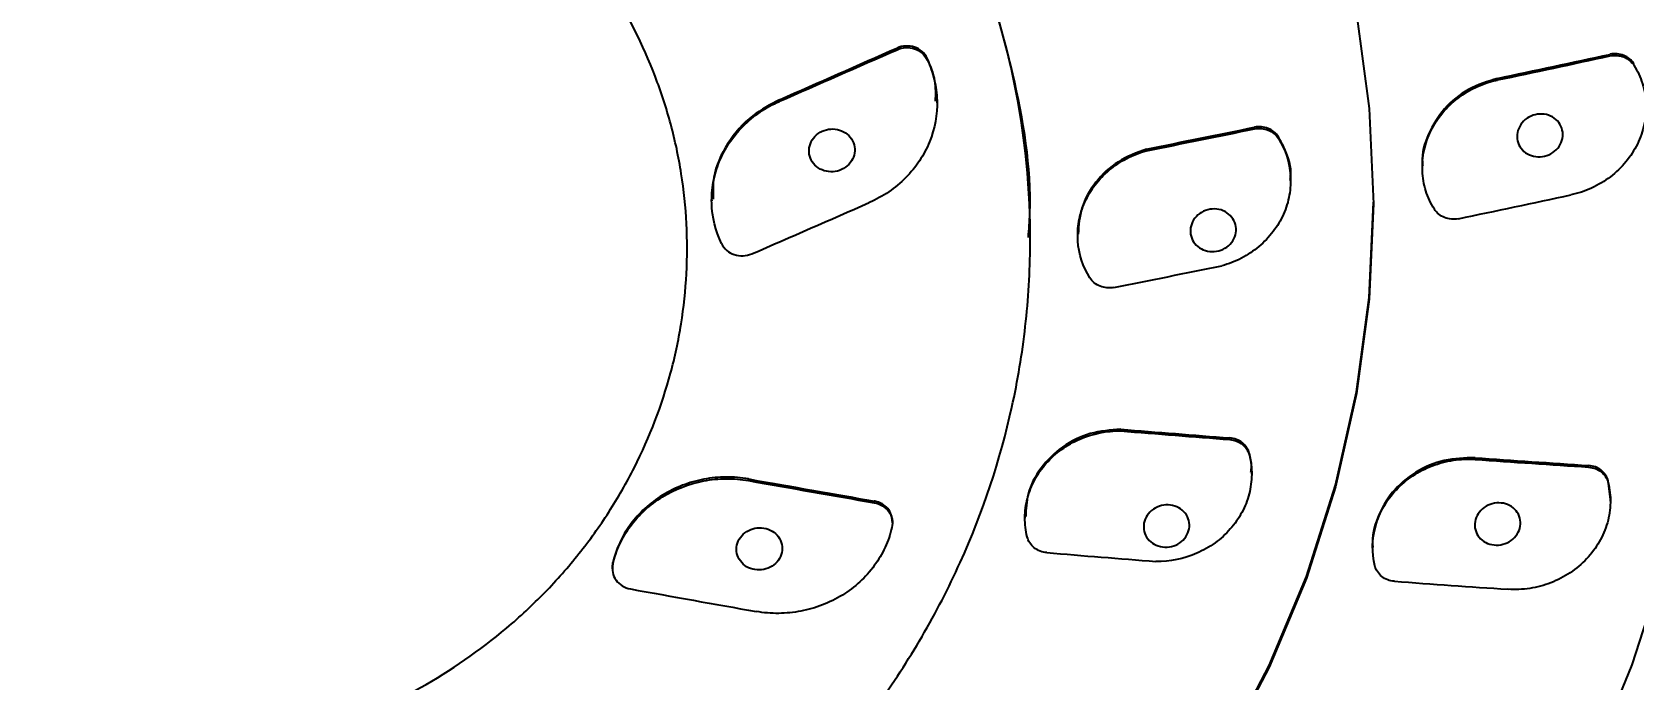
# Model space of a CAD drawing. Header units: millimetres. Extents: x 789 to 1209, y -1956 to -1362.
# Drawn here: x 944.52 to 970.44, y -1479.73 to -1469.25 of the extents above; entities that cross this region are included whole.
import ezdxf

# ---------------------------------------------------------------- set-up
doc = ezdxf.new("R2010")
doc.units = ezdxf.units.MM
doc.header["$LTSCALE"] = 0.1
doc.layers.get('0').update_dxf_attribs({"lineweight": 13})
doc.layers.add('DIM', color=3, linetype='Continuous', lineweight=9)
doc.styles.get("Standard").update_dxf_attribs({"font": 'arial.ttf'})
doc.dimstyles.new('ISO-25', dxfattribs={"dimtxt": 2.5, "dimasz": 2.5, "dimexe": 1.25, "dimexo": 0.625, "dimtad": 1, "dimlfac": 1.333333, "dimtxsty": 'Standard', "dimcen": 2.5, "dimadec": 0, "dimazin": 0, "dimtfac": 1, "dimtmove": 0, "dimatfit": 3, "dimfxl": 0, "dimarcsym": 0})

# ---------------------------------------------------------------- blocks, each defined once
blk = doc.blocks.new('*D54')
at = {"layer": 'Defpoints', "color": 0}
for p in [(909.751, -1423.334), (982.725, -1470.522), (909.751, -1471.879)]:
    blk.add_point(p, dxfattribs=at)
at = {"layer": 'DIM', "color": 0, "linetype": 'ByBlock', "lineweight": -2}
for p, q in [((909.751, -1471.254), (909.751, -1422.084)), ((982.725, -1469.897), (982.725, -1422.084)), ((978.725, -1423.334), (913.751, -1423.334))]:
    blk.add_line(p, q, dxfattribs=at)
at = {"layer": 'DIM', "color": 0}
for points in [[(913.751, -1422.667), (913.751, -1424), (909.751, -1423.334)], [(978.725, -1422.667), (978.725, -1424), (982.725, -1423.334)]]:
    blk.add_solid(points, dxfattribs=at)
at = {"layer": 'DIM', "color": 0, "insert": (946.238, -1420.666), "char_height": 4, "attachment_point": 5}
blk.add_mtext('97', dxfattribs=at)
blk = doc.blocks.new('*D57')
at = {"layer": 'Defpoints', "color": 0}
for p in [(946.302, -1433.594), (988.234, -1433.594), (956.415, -1608.473)]:
    blk.add_point(p, dxfattribs=at)
at = {"layer": 'DIM', "color": 0, "linetype": 'ByBlock', "lineweight": -2}
for p, q in [((946.927, -1433.594), (989.484, -1433.594)), ((988.234, -1604.473), (988.234, -1437.594)), ((957.04, -1608.473), (989.484, -1608.473))]:
    blk.add_line(p, q, dxfattribs=at)
at = {"layer": 'DIM', "color": 0}
for points in [[(987.567, -1437.594), (988.9, -1437.594), (988.234, -1433.594)], [(987.567, -1604.473), (988.9, -1604.473), (988.234, -1608.473)]]:
    blk.add_solid(points, dxfattribs=at)
at = {"layer": 'DIM', "color": 0, "insert": (985.566, -1521.033), "char_height": 4, "attachment_point": 5, "rotation": 90}
blk.add_mtext('228', dxfattribs=at)

msp = doc.modelspace()

# ---------------------------------------------------------------- linework, layer by layer
at = {"color": 7, "linetype": 'Continuous', "lineweight": 25}
for p, q in [((958.515, -1469.533), (958.515, -1469.506)), ((959.004, -1469.697), (959.003, -1469.67)), ((970.048, -1469.634), (970.048, -1469.607)), ((968.228, -1470.023), (968.228, -1469.996)), ((956.614, -1470.368), (956.614, -1470.341)), ((959.163, -1470.39), (959.163, -1470.363)), ((964.297, -1470.814), (964.297, -1470.787)), ((964.684, -1470.968), (964.684, -1470.942)), ((962.55, -1471.168), (962.55, -1471.141)), ((967.012, -1471.408), (967.012, -1471.435)), ((964.882, -1471.653), (964.882, -1471.626)), ((955.516, -1471.952), (955.517, -1471.979)), ((966.22, -1472.025), (966.22, -1471.999)), ((960.67, -1472.598), (960.67, -1472.572)), ((961.437, -1472.513), (961.437, -1472.54)), ((955.12, -1472.747), (955.12, -1472.721)), ((962.135, -1475.699), (962.135, -1475.673)), ((963.899, -1475.84), (963.899, -1475.813)), ((964.215, -1476.093), (964.215, -1476.066)), ((967.865, -1476.16), (967.865, -1476.133)), ((956.112, -1476.503), (956.112, -1476.476)), ((964.252, -1476.396), (964.252, -1476.369)), ((969.702, -1476.286), (969.702, -1476.259)), ((970.055, -1476.806), (970.019, -1476.509)), ((970.019, -1476.536), (970.019, -1476.509)), ((958.148, -1476.861), (958.148, -1476.834)), ((970.055, -1476.834), (970.055, -1476.806)), ((958.441, -1477.187), (958.441, -1477.16)), ((960.584, -1477.084), (960.584, -1477.111)), ((966.209, -1477.556), (966.209, -1477.583)), ((953.91, -1477.902), (953.91, -1477.929)), ((953.913, -1477.902), (953.918, -1477.829)), ((953.918, -1477.856), (953.918, -1477.829))]:
    msp.add_line(p, q, dxfattribs=at)
at = {"color": 7, "linetype": 'Continuous', "lineweight": 25, "flags": 128}
for points in [[(965.947, -1468.955), (966.152, -1470.485), (966.22, -1472.025), (966.152, -1473.566), (965.947, -1475.096), (965.609, -1476.604), (965.137, -1478.082), (964.537, -1479.518), (963.812, -1480.903)], [(963.812, -1480.877), (964.537, -1479.492), (965.137, -1478.055), (965.609, -1476.578), (965.947, -1475.069), (966.152, -1473.539), (966.22, -1471.999)], [(970.94, -1477.814), (970.403, -1479.481), (969.736, -1481.107)]]:
    msp.add_lwpolyline(points, dxfattribs=at)
at = {"color": 7, "linetype": 'Continuous', "lineweight": 25}
for centre, radius, start, end in [((728.519, -948.534), 569.482, 293.61133, 293.82023), ((728.511, -948.528), 569.515, 293.61079, 293.81967), ((856.922, -944.8), 536.862, 281.96575, 282.1644), ((856.434, -942.485), 539.253, 281.96486, 282.16264), ((856.891, -944.684), 536.955, 281.34839, 281.53864), ((857.147, -945.93), 535.709, 281.34713, 281.53781), ((729.61, -950.857), 569.024, 293.46233, 293.67116), ((857.018, -945.406), 538.34, 281.85315, 282.05118), ((857.322, -946.889), 536.799, 281.24729, 281.43752), ((1004.228, -957.787), 519.593, 265.35338, 265.54844), ((1004.234, -957.811), 519.596, 265.35267, 265.54772), ((1004.127, -959.053), 518.35, 265.98857, 266.19207), ((1003.847, -963.312), 514.108, 265.98671, 266.19189), ((1047.594, -961.969), 522.577, 259.91788, 260.14446), ((1048.783, -955.266), 529.411, 259.91874, 260.1424), ((1004.229, -956.595), 522.868, 265.25074, 265.4446), ((1048.342, -957.224), 529.468, 259.75845, 259.9822), ((1003.579, -965.352), 514.114, 265.87099, 266.0762)]:
    msp.add_arc(centre, radius, start, end, dxfattribs=at)
at = {"color": 7, "linetype": 'Continuous'}
msp.add_open_spline([(975.472, -1491.775), (977.214, -1489.589), (978.675, -1487.206), (981.092, -1481.883), (981.964, -1478.911), (982.841, -1472.852), (982.843, -1469.767), (981.98, -1463.706), (981.112, -1460.733), (978.576, -1455.112), (976.904, -1452.465), (972.886, -1447.684), (970.536, -1445.55), (965.331, -1441.94), (962.472, -1440.464), (956.45, -1438.268), (953.284, -1437.548), (946.865, -1436.912), (943.609, -1436.996), (937.236, -1437.961), (934.116, -1438.843), (928.229, -1441.346), (925.46, -1442.968), (920.472, -1446.842), (918.249, -1449.097), (914.833, -1453.656), (913.526, -1455.89), (911.47, -1460.574), (910.718, -1463.026), (909.81, -1468.029), (909.653, -1470.577), (909.974, -1476.2), (910.6, -1479.263), (912.699, -1485.12), (914.173, -1487.91), (916.333, -1490.907), (916.665, -1491.344), (917.007, -1491.774)], degree=3, knots=[0, 0, 0, 0, 0.054009, 0.054009, 0.114305, 0.114305, 0.174602, 0.174602, 0.234899, 0.234899, 0.295196, 0.295196, 0.355492, 0.355492, 0.415789, 0.415789, 0.476086, 0.476086, 0.536382, 0.536382, 0.596679, 0.596679, 0.656976, 0.656976, 0.717273, 0.717273, 0.767318, 0.767318, 0.817363, 0.817363, 0.867408, 0.867408, 0.928397, 0.928397, 0.989385, 0.989385, 1, 1, 1, 1], dxfattribs=at)
at = {"color": 7, "linetype": 'Continuous', "lineweight": 25}
for points, knots in [([(973.517, -1490.217), (975.385, -1487.872), (976.904, -1485.284), (979.129, -1479.82), (979.834, -1476.944), (980.378, -1471.12), (980.216, -1468.174), (979.037, -1462.433), (978.021, -1459.639), (975.209, -1454.416), (973.415, -1451.987), (969.184, -1447.678), (966.748, -1445.798), (961.418, -1442.729), (958.525, -1441.541), (952.502, -1439.947), (949.371, -1439.54), (943.11, -1439.54), (939.979, -1439.946), (933.955, -1441.541), (931.062, -1442.729), (925.733, -1445.797), (923.297, -1447.677), (919.065, -1451.986), (917.271, -1454.415), (914.459, -1459.638), (913.443, -1462.432), (912.264, -1468.173), (912.102, -1471.119), (912.646, -1476.943), (913.351, -1479.819), (915.575, -1485.283), (917.094, -1487.871), (918.962, -1490.216)], [0, 0, 0, 0, 0.0625, 0.0625, 0.125, 0.125, 0.1875, 0.1875, 0.25, 0.25, 0.3125, 0.3125, 0.375, 0.375, 0.4375, 0.4375, 0.5, 0.5, 0.5625, 0.5625, 0.625, 0.625, 0.6875, 0.6875, 0.75, 0.75, 0.8125, 0.8125, 0.875, 0.875, 0.9375, 0.9375, 1, 1, 1, 1]), ([(960.64, -1472.57), (960.65, -1472.44), (960.713, -1471.555), (960.429, -1469.913), (959.783, -1467.725), (958.707, -1465.675), (957.294, -1463.818), (955.558, -1462.214), (953.564, -1460.899), (951.357, -1459.921), (949.009, -1459.295), (946.58, -1459.054), (944.141, -1459.189), (941.764, -1459.711), (939.511, -1460.591), (937.453, -1461.818), (935.638, -1463.344), (934.133, -1465.138), (932.958, -1467.138), (932.191, -1469.295), (931.812, -1471.132), (931.85, -1472.23), (931.861, -1472.571)], [0, 0, 0, 0, 0.009277, 0.062972, 0.116667, 0.170362, 0.224057, 0.277752, 0.331447, 0.385141, 0.438836, 0.492531, 0.546225, 0.59992, 0.653614, 0.707309, 0.761003, 0.814698, 0.868393, 0.922088, 0.975782, 1, 1, 1, 1]), ([(940.619, -1484.995), (939.741, -1484.649), (938.914, -1484.228), (937.747, -1483.489), (937.371, -1483.225), (936.643, -1482.66), (936.291, -1482.358), (935.295, -1481.415), (934.704, -1480.733), (933.927, -1479.631), (933.685, -1479.248), (933.243, -1478.463), (933.044, -1478.063), (932.514, -1476.842), (932.246, -1476.001), (931.978, -1474.697), (931.912, -1474.256), (931.826, -1473.378), (931.787, -1472.501), (931.84, -1471.625), (931.914, -1470.968), (931.945, -1470.75), (932.018, -1470.312), (932.06, -1470.093), (932.3, -1469.008), (932.581, -1468.171), (933.13, -1466.958), (933.334, -1466.561), (933.788, -1465.782), (934.036, -1465.402), (934.831, -1464.31), (935.432, -1463.636), (936.442, -1462.707), (936.798, -1462.41), (937.535, -1461.854), (937.916, -1461.595), (939.095, -1460.872), (939.928, -1460.462), (941.251, -1459.961), (941.699, -1459.815), (942.603, -1459.566), (943.06, -1459.462), (943.983, -1459.297), (944.449, -1459.235), (945.392, -1459.154), (945.87, -1459.136), (947.29, -1459.145), (948.225, -1459.237), (949.609, -1459.503), (950.069, -1459.613), (950.978, -1459.877), (951.422, -1460.029), (952.724, -1460.542), (953.55, -1460.96), (954.727, -1461.704), (955.109, -1461.972), (955.836, -1462.536), (956.529, -1463.131), (957.156, -1463.784), (957.75, -1464.468), (958.031, -1464.827), (958.815, -1465.938), (959.252, -1466.715), (959.784, -1467.934), (959.94, -1468.35), (960.143, -1468.987), (960.205, -1469.202), (960.317, -1469.632), (960.367, -1469.848), (960.59, -1470.929), (960.676, -1471.802), (960.667, -1473.123), (960.64, -1473.568), (960.541, -1474.449), (960.468, -1474.883), (960.184, -1476.172), (959.906, -1477.011), (959.351, -1478.238), (959.145, -1478.637), (958.695, -1479.41), (958.45, -1479.785), (957.923, -1480.511), (957.64, -1480.862), (957.036, -1481.541), (956.712, -1481.869), (955.701, -1482.8), (954.97, -1483.352), (953.79, -1484.077), (953.383, -1484.302), (952.539, -1484.716), (952.11, -1484.902), (950.801, -1485.399), (949.9, -1485.648), (948.504, -1485.899), (948.031, -1485.962), (947.089, -1486.043), (946.618, -1486.061), (945.679, -1486.056), (945.209, -1486.031), (944.271, -1485.94), (943.801, -1485.872), (942.402, -1485.604), (941.497, -1485.342), (940.619, -1484.995)], [0, 0, 0, 0, 0.03125, 0.03125, 0.046875, 0.046875, 0.0625, 0.0625, 0.09375, 0.09375, 0.109375, 0.109375, 0.125, 0.125, 0.15625, 0.15625, 0.171875, 0.171875, 0.1875, 0.203125, 0.203125, 0.210937, 0.210937, 0.21875, 0.21875, 0.25, 0.25, 0.265625, 0.265625, 0.28125, 0.28125, 0.3125, 0.3125, 0.328125, 0.328125, 0.34375, 0.34375, 0.375, 0.375, 0.390625, 0.390625, 0.40625, 0.40625, 0.421875, 0.421875, 0.4375, 0.4375, 0.46875, 0.46875, 0.484375, 0.484375, 0.5, 0.5, 0.53125, 0.53125, 0.546875, 0.546875, 0.5625, 0.578125, 0.578125, 0.59375, 0.59375, 0.625, 0.625, 0.640625, 0.640625, 0.648437, 0.648437, 0.65625, 0.65625, 0.6875, 0.6875, 0.703125, 0.703125, 0.71875, 0.71875, 0.75, 0.75, 0.765625, 0.765625, 0.78125, 0.78125, 0.796875, 0.796875, 0.8125, 0.8125, 0.84375, 0.84375, 0.859375, 0.859375, 0.875, 0.875, 0.90625, 0.90625, 0.921875, 0.921875, 0.9375, 0.9375, 0.953125, 0.953125, 0.96875, 0.96875, 1, 1, 1, 1]), ([(942.432, -1480.23), (941.902, -1479.996), (941.406, -1479.716), (940.709, -1479.233), (940.485, -1479.062), (940.054, -1478.696), (939.846, -1478.502), (939.261, -1477.897), (938.917, -1477.463), (938.47, -1476.767), (938.332, -1476.526), (938.083, -1476.032), (937.972, -1475.781), (937.68, -1475.017), (937.54, -1474.494), (937.412, -1473.685), (937.384, -1473.412), (937.356, -1472.871), (937.357, -1472.331), (937.414, -1471.793), (937.5, -1471.257), (937.557, -1470.989), (937.772, -1470.196), (937.968, -1469.688), (938.34, -1468.955), (938.477, -1468.716), (938.778, -1468.249), (938.941, -1468.021), (939.461, -1467.37), (939.85, -1466.97), (940.497, -1466.424), (940.724, -1466.25), (941.193, -1465.926), (941.435, -1465.776), (942.18, -1465.361), (942.704, -1465.13), (943.808, -1464.762), (944.372, -1464.632), (945.23, -1464.514), (945.518, -1464.487), (946.1, -1464.461), (946.395, -1464.461), (947.267, -1464.502), (947.839, -1464.582), (948.683, -1464.779), (948.963, -1464.859), (949.514, -1465.043), (949.783, -1465.147), (950.568, -1465.495), (951.065, -1465.772), (951.767, -1466.259), (951.995, -1466.433), (952.425, -1466.798), (952.834, -1467.181), (953.201, -1467.598), (953.547, -1468.033), (953.71, -1468.261), (954.16, -1468.963), (954.407, -1469.452), (954.699, -1470.214), (954.784, -1470.474), (954.926, -1471.002), (954.983, -1471.271), (955.11, -1472.075), (955.138, -1472.614), (955.095, -1473.427), (955.066, -1473.7), (954.98, -1474.238), (954.923, -1474.504), (954.711, -1475.289), (954.516, -1475.798), (954.141, -1476.538), (954.002, -1476.779), (953.704, -1477.243), (953.382, -1477.692), (953.014, -1478.11), (952.623, -1478.512), (952.415, -1478.706), (951.767, -1479.253), (951.302, -1479.574), (950.307, -1480.13), (949.773, -1480.366), (948.681, -1480.73), (948.119, -1480.861), (947.254, -1480.981), (946.961, -1481.008), (946.38, -1481.034), (945.801, -1481.034), (945.225, -1480.981), (944.651, -1480.901), (944.364, -1480.848), (943.511, -1480.649), (942.962, -1480.465), (942.432, -1480.23)], [0, 0, 0, 0, 0.03125, 0.03125, 0.046875, 0.046875, 0.0625, 0.0625, 0.09375, 0.09375, 0.109375, 0.109375, 0.125, 0.125, 0.15625, 0.15625, 0.171875, 0.171875, 0.1875, 0.203125, 0.203125, 0.21875, 0.21875, 0.25, 0.25, 0.265625, 0.265625, 0.28125, 0.28125, 0.3125, 0.3125, 0.328125, 0.328125, 0.34375, 0.34375, 0.375, 0.375, 0.40625, 0.40625, 0.421875, 0.421875, 0.4375, 0.4375, 0.46875, 0.46875, 0.484375, 0.484375, 0.5, 0.5, 0.53125, 0.53125, 0.546875, 0.546875, 0.5625, 0.578125, 0.578125, 0.59375, 0.59375, 0.625, 0.625, 0.640625, 0.640625, 0.65625, 0.65625, 0.6875, 0.6875, 0.703125, 0.703125, 0.71875, 0.71875, 0.75, 0.75, 0.765625, 0.765625, 0.78125, 0.796875, 0.796875, 0.8125, 0.8125, 0.84375, 0.84375, 0.875, 0.875, 0.90625, 0.90625, 0.921875, 0.921875, 0.9375, 0.953125, 0.953125, 0.96875, 0.96875, 1, 1, 1, 1]), ([(959.003, -1469.67), (958.964, -1469.587), (958.888, -1469.522), (958.708, -1469.462), (958.604, -1469.467), (958.515, -1469.506)], [0, 0, 0, 0, 0.5, 0.5, 1, 1, 1, 1]), ([(959.004, -1469.697), (959.053, -1469.8), (959.091, -1469.906), (959.144, -1470.126), (959.16, -1470.241), (959.169, -1470.58), (959.127, -1470.81), (958.997, -1471.129), (958.943, -1471.233), (958.813, -1471.428), (958.739, -1471.519), (958.573, -1471.686), (958.48, -1471.764), (958.283, -1471.899), (958.177, -1471.957), (958.066, -1472.006)], [0, 0, 0, 0, 0.125, 0.125, 0.25, 0.25, 0.5, 0.5, 0.625, 0.625, 0.75, 0.75, 0.875, 0.875, 1, 1, 1, 1]), ([(958.515, -1469.533), (958.604, -1469.493), (958.708, -1469.489), (958.888, -1469.549), (958.964, -1469.615), (959.004, -1469.697)], [0, 0, 0, 0, 0.5, 0.5, 1, 1, 1, 1]), ([(959.137, -1470.364), (959.142, -1470.254), (959.151, -1470.013), (959.055, -1469.791), (959.003, -1469.67)], [0, 0, 0, 0, 0.457526, 1, 1, 1, 1]), ([(970.436, -1469.759), (970.397, -1469.698), (970.339, -1469.651), (970.202, -1469.597), (970.123, -1469.591), (970.048, -1469.607)], [0, 0, 0, 0, 0.5, 0.5, 1, 1, 1, 1]), ([(970.048, -1469.634), (970.123, -1469.618), (970.201, -1469.624), (970.339, -1469.677), (970.397, -1469.725), (970.436, -1469.785)], [0, 0, 0, 0, 0.5, 0.5, 1, 1, 1, 1]), ([(968.228, -1469.996), (968.067, -1470.046), (967.745, -1470.146), (967.349, -1470.473), (967.099, -1470.887), (966.991, -1471.222), (967.018, -1471.391), (967.02, -1471.408)], [0, 0, 0, 0, 0.244189, 0.488492, 0.731773, 0.973406, 1, 1, 1, 1]), ([(970.436, -1469.785), (970.494, -1469.879), (970.54, -1469.978), (970.606, -1470.189), (970.625, -1470.298), (970.634, -1470.518), (970.625, -1470.63), (970.578, -1470.849), (970.542, -1470.955), (970.441, -1471.161), (970.379, -1471.257), (970.232, -1471.435), (970.146, -1471.517), (969.961, -1471.659), (969.859, -1471.721), (969.643, -1471.819), (969.531, -1471.857), (969.415, -1471.881)], [0, 0, 0, 0, 0.125, 0.125, 0.25, 0.25, 0.375, 0.375, 0.5, 0.5, 0.625, 0.625, 0.75, 0.75, 0.875, 0.875, 1, 1, 1, 1]), ([(967.207, -1472.114), (967.149, -1472.021), (967.102, -1471.92), (967.037, -1471.711), (967.018, -1471.603), (967.009, -1471.381), (967.018, -1471.271), (967.064, -1471.053), (967.102, -1470.945), (967.202, -1470.742), (967.264, -1470.645), (967.412, -1470.466), (967.496, -1470.386), (967.776, -1470.173), (967.995, -1470.072), (968.228, -1470.023)], [0, 0, 0, 0, 0.125, 0.125, 0.25, 0.25, 0.375, 0.375, 0.5, 0.5, 0.625, 0.625, 0.75, 0.75, 1, 1, 1, 1]), ([(955.677, -1472.67), (955.578, -1472.466), (955.524, -1472.24), (955.514, -1471.903), (955.523, -1471.788), (955.564, -1471.564), (955.596, -1471.454), (955.683, -1471.242), (955.738, -1471.138), (955.867, -1470.944), (955.941, -1470.854), (956.108, -1470.685), (956.201, -1470.609), (956.397, -1470.475), (956.503, -1470.416), (956.614, -1470.368)], [0, 0, 0, 0, 0.25, 0.25, 0.375, 0.375, 0.5, 0.5, 0.625, 0.625, 0.75, 0.75, 0.875, 0.875, 1, 1, 1, 1]), ([(956.614, -1470.341), (956.464, -1470.421), (956.13, -1470.598), (955.754, -1471.038), (955.531, -1471.52), (955.538, -1471.834), (955.541, -1471.953)], [0, 0, 0, 0, 0.239285, 0.530985, 0.822363, 1, 1, 1, 1]), ([(964.684, -1470.942), (964.645, -1470.881), (964.588, -1470.834), (964.45, -1470.779), (964.372, -1470.772), (964.297, -1470.787)], [0, 0, 0, 0, 0.5, 0.5, 1, 1, 1, 1]), ([(968.846, -1471.262), (968.751, -1471.25), (968.664, -1471.2), (968.555, -1471.056), (968.533, -1470.96), (968.569, -1470.781), (968.626, -1470.697), (968.787, -1470.587), (968.889, -1470.564), (969.078, -1470.589), (969.165, -1470.638), (969.275, -1470.783), (969.297, -1470.877), (969.26, -1471.059), (969.203, -1471.142), (969.043, -1471.251), (968.942, -1471.275), (968.846, -1471.262)], [0, 0, 0, 0, 0.125, 0.125, 0.25, 0.25, 0.375, 0.375, 0.5, 0.5, 0.625, 0.625, 0.75, 0.75, 0.875, 0.875, 1, 1, 1, 1]), ([(957.213, -1471.424), (957.286, -1471.483), (957.384, -1471.513), (957.576, -1471.5), (957.671, -1471.456), (957.8, -1471.32), (957.836, -1471.228), (957.826, -1471.045), (957.781, -1470.958), (957.638, -1470.84), (957.539, -1470.809), (957.347, -1470.822), (957.253, -1470.866), (957.122, -1471.004), (957.087, -1471.096), (957.097, -1471.277), (957.141, -1471.364), (957.213, -1471.424)], [0, 0, 0, 0, 0.125, 0.125, 0.25, 0.25, 0.375, 0.375, 0.5, 0.5, 0.625, 0.625, 0.75, 0.75, 0.875, 0.875, 1, 1, 1, 1]), ([(964.684, -1470.968), (964.797, -1471.148), (964.864, -1471.355), (964.886, -1471.672), (964.88, -1471.78), (964.842, -1471.99), (964.81, -1472.094), (964.721, -1472.294), (964.665, -1472.387), (964.532, -1472.563), (964.453, -1472.645), (964.282, -1472.789), (964.187, -1472.852), (963.986, -1472.957), (963.88, -1472.998), (963.769, -1473.029)], [0, 0, 0, 0, 0.25, 0.25, 0.375, 0.375, 0.5, 0.5, 0.625, 0.625, 0.75, 0.75, 0.875, 0.875, 1, 1, 1, 1]), ([(964.297, -1470.814), (964.372, -1470.799), (964.45, -1470.805), (964.587, -1470.86), (964.645, -1470.908), (964.684, -1470.968)], [0, 0, 0, 0, 0.5, 0.5, 1, 1, 1, 1]), ([(964.874, -1471.625), (964.877, -1471.611), (964.904, -1471.443), (964.825, -1471.201), (964.718, -1471.004), (964.684, -1470.942)], [0, 0, 0, 0, 0.059752, 0.70186, 1, 1, 1, 1]), ([(961.635, -1473.224), (961.522, -1473.044), (961.454, -1472.837), (961.433, -1472.521), (961.439, -1472.413), (961.477, -1472.203), (961.509, -1472.1), (961.598, -1471.901), (961.653, -1471.807), (961.787, -1471.631), (961.865, -1471.55), (962.036, -1471.407), (962.131, -1471.344), (962.333, -1471.239), (962.439, -1471.198), (962.55, -1471.168)], [0, 0, 0, 0, 0.25, 0.25, 0.375, 0.375, 0.5, 0.5, 0.625, 0.625, 0.75, 0.75, 0.875, 0.875, 1, 1, 1, 1]), ([(962.55, -1471.141), (962.392, -1471.199), (962.077, -1471.316), (961.714, -1471.662), (961.477, -1472.075), (961.455, -1472.373), (961.444, -1472.514)], [0, 0, 0, 0, 0.2562892, 0.5126875, 0.7684085, 1, 1, 1, 1]), ([(963.503, -1472.783), (963.412, -1472.754), (963.336, -1472.691), (963.254, -1472.531), (963.249, -1472.433), (963.315, -1472.261), (963.385, -1472.188), (963.562, -1472.105), (963.665, -1472.098), (963.847, -1472.153), (963.924, -1472.216), (964.006, -1472.377), (964.011, -1472.474), (963.944, -1472.647), (963.874, -1472.721), (963.699, -1472.803), (963.595, -1472.811), (963.503, -1472.783)], [0, 0, 0, 0, 0.125, 0.125, 0.25, 0.25, 0.375, 0.375, 0.5, 0.5, 0.625, 0.625, 0.75, 0.75, 0.875, 0.875, 1, 1, 1, 1]), ([(967.595, -1472.267), (967.52, -1472.283), (967.442, -1472.276), (967.304, -1472.222), (967.246, -1472.175), (967.207, -1472.114)], [0, 0, 0, 0, 0.5, 0.5, 1, 1, 1, 1]), ([(955.677, -1472.67), (955.716, -1472.752), (955.792, -1472.817), (955.972, -1472.878), (956.076, -1472.874), (956.165, -1472.835)], [0, 0, 0, 0, 0.5, 0.5, 1, 1, 1, 1]), ([(962.022, -1473.379), (961.947, -1473.394), (961.869, -1473.387), (961.732, -1473.332), (961.673, -1473.284), (961.635, -1473.224)], [0, 0, 0, 0, 0.5, 0.5, 1, 1, 1, 1]), ([(960.621, -1477.413), (960.596, -1477.312), (960.583, -1477.208), (960.585, -1476.998), (960.599, -1476.892), (960.652, -1476.687), (960.692, -1476.586), (960.794, -1476.395), (960.856, -1476.306), (961.003, -1476.14), (961.086, -1476.065), (961.267, -1475.934), (961.367, -1475.877), (961.679, -1475.742), (961.907, -1475.696), (962.135, -1475.699)], [0, 0, 0, 0, 0.125, 0.125, 0.25, 0.25, 0.375, 0.375, 0.5, 0.5, 0.625, 0.625, 0.75, 0.75, 1, 1, 1, 1]), ([(962.135, -1475.673), (961.968, -1475.685), (961.634, -1475.711), (961.177, -1475.941), (960.827, -1476.284), (960.613, -1476.686), (960.602, -1476.963), (960.597, -1477.085)], [0, 0, 0, 0, 0.2089767, 0.4180369, 0.6265478, 0.8343027, 1, 1, 1, 1]), ([(964.215, -1476.066), (964.198, -1475.998), (964.158, -1475.937), (964.046, -1475.847), (963.974, -1475.819), (963.899, -1475.813)], [0, 0, 0, 0, 0.5, 0.5, 1, 1, 1, 1]), ([(963.899, -1475.84), (963.974, -1475.846), (964.045, -1475.873), (964.158, -1475.963), (964.198, -1476.025), (964.215, -1476.093)], [0, 0, 0, 0, 0.5, 0.5, 1, 1, 1, 1]), ([(964.215, -1476.093), (964.241, -1476.195), (964.253, -1476.298), (964.251, -1476.509), (964.237, -1476.615), (964.184, -1476.821), (964.144, -1476.922), (964.042, -1477.113), (963.98, -1477.202), (963.833, -1477.369), (963.75, -1477.444), (963.569, -1477.575), (963.469, -1477.632), (963.158, -1477.768), (962.929, -1477.814), (962.701, -1477.811)], [0, 0, 0, 0, 0.125, 0.125, 0.25, 0.25, 0.375, 0.375, 0.5, 0.5, 0.625, 0.625, 0.75, 0.75, 1, 1, 1, 1]), ([(964.239, -1476.368), (964.243, -1476.337), (964.258, -1476.235), (964.233, -1476.136), (964.215, -1476.066)], [0, 0, 0, 0, 0.303751, 1, 1, 1, 1]), ([(967.865, -1476.133), (967.697, -1476.137), (967.362, -1476.144), (966.89, -1476.35), (966.508, -1476.675), (966.274, -1477.093), (966.191, -1477.405), (966.209, -1477.555), (966.209, -1477.556)], [0, 0, 0, 0, 0.201043, 0.402177, 0.602472, 0.801407, 0.999356, 1, 1, 1, 1]), ([(966.244, -1477.879), (966.193, -1477.67), (966.197, -1477.445), (966.288, -1477.126), (966.332, -1477.021), (966.444, -1476.826), (966.513, -1476.733), (966.672, -1476.566), (966.761, -1476.491), (966.957, -1476.361), (967.062, -1476.306), (967.282, -1476.222), (967.398, -1476.191), (967.631, -1476.157), (967.748, -1476.152), (967.865, -1476.16)], [0, 0, 0, 0, 0.25, 0.25, 0.375, 0.375, 0.5, 0.5, 0.625, 0.625, 0.75, 0.75, 0.875, 0.875, 1, 1, 1, 1]), ([(956.112, -1476.476), (955.993, -1476.455), (955.873, -1476.445), (955.632, -1476.446), (955.51, -1476.458), (955.272, -1476.503), (955.156, -1476.536), (954.932, -1476.622), (954.822, -1476.676), (954.62, -1476.801), (954.525, -1476.872), (954.351, -1477.031), (954.272, -1477.119), (954.067, -1477.397), (953.969, -1477.608), (953.918, -1477.829)], [0, 0, 0, 0, 0.125, 0.125, 0.25, 0.25, 0.375, 0.375, 0.5, 0.5, 0.625, 0.625, 0.75, 0.75, 1, 1, 1, 1]), ([(953.918, -1477.856), (953.944, -1477.746), (953.98, -1477.639), (954.075, -1477.433), (954.135, -1477.332), (954.272, -1477.146), (954.35, -1477.06), (954.523, -1476.901), (954.62, -1476.828), (954.923, -1476.641), (955.154, -1476.552), (955.509, -1476.485), (955.631, -1476.473), (955.874, -1476.472), (955.994, -1476.482), (956.112, -1476.503)], [0, 0, 0, 0, 0.125, 0.125, 0.25, 0.25, 0.375, 0.375, 0.5, 0.5, 0.75, 0.75, 0.875, 0.875, 1, 1, 1, 1]), ([(970.019, -1476.509), (970.002, -1476.441), (969.962, -1476.38), (969.85, -1476.291), (969.778, -1476.264), (969.702, -1476.259)], [0, 0, 0, 0, 0.5, 0.5, 1, 1, 1, 1]), ([(969.702, -1476.286), (969.778, -1476.291), (969.849, -1476.317), (969.962, -1476.406), (970.002, -1476.468), (970.019, -1476.536)], [0, 0, 0, 0, 0.5, 0.5, 1, 1, 1, 1]), ([(970.019, -1476.536), (970.045, -1476.641), (970.057, -1476.75), (970.052, -1476.969), (970.036, -1477.077), (969.975, -1477.291), (969.931, -1477.395), (969.819, -1477.591), (969.749, -1477.684), (969.591, -1477.852), (969.502, -1477.927), (969.306, -1478.058), (969.202, -1478.112), (968.982, -1478.197), (968.866, -1478.228), (968.634, -1478.263), (968.515, -1478.269), (968.398, -1478.26)], [0, 0, 0, 0, 0.125, 0.125, 0.25, 0.25, 0.375, 0.375, 0.5, 0.5, 0.625, 0.625, 0.75, 0.75, 0.875, 0.875, 1, 1, 1, 1]), ([(958.439, -1477.16), (958.436, -1477.124), (958.429, -1477.05), (958.369, -1476.951), (958.277, -1476.874), (958.195, -1476.843), (958.151, -1476.835), (958.148, -1476.834)], [0, 0, 0, 0, 0.231135, 0.479406, 0.728177, 0.977407, 1, 1, 1, 1]), ([(958.148, -1476.861), (958.243, -1476.877), (958.328, -1476.93), (958.434, -1477.077), (958.453, -1477.172), (958.433, -1477.26)], [0, 0, 0, 0, 0.5, 0.5, 1, 1, 1, 1]), ([(962.812, -1477.576), (962.715, -1477.564), (962.628, -1477.515), (962.517, -1477.373), (962.494, -1477.28), (962.526, -1477.103), (962.582, -1477.02), (962.741, -1476.911), (962.843, -1476.887), (963.033, -1476.911), (963.121, -1476.96), (963.232, -1477.102), (963.256, -1477.194), (963.223, -1477.373), (963.167, -1477.456), (963.009, -1477.564), (962.908, -1477.589), (962.812, -1477.576)], [0, 0, 0, 0, 0.125, 0.125, 0.25, 0.25, 0.375, 0.375, 0.5, 0.5, 0.625, 0.625, 0.75, 0.75, 0.875, 0.875, 1, 1, 1, 1]), ([(968.037, -1477.504), (967.954, -1477.46), (967.893, -1477.385), (967.848, -1477.214), (967.864, -1477.117), (967.965, -1476.961), (968.049, -1476.901), (968.239, -1476.851), (968.341, -1476.862), (968.505, -1476.948), (968.567, -1477.023), (968.613, -1477.195), (968.597, -1477.29), (968.495, -1477.449), (968.41, -1477.508), (968.223, -1477.557), (968.12, -1477.547), (968.037, -1477.504)], [0, 0, 0, 0, 0.125, 0.125, 0.25, 0.25, 0.375, 0.375, 0.5, 0.5, 0.625, 0.625, 0.75, 0.75, 0.875, 0.875, 1, 1, 1, 1]), ([(956.083, -1477.895), (956.164, -1477.943), (956.266, -1477.96), (956.455, -1477.921), (956.542, -1477.866), (956.65, -1477.716), (956.671, -1477.622), (956.633, -1477.446), (956.575, -1477.367), (956.414, -1477.271), (956.312, -1477.254), (956.123, -1477.292), (956.036, -1477.347), (955.927, -1477.499), (955.907, -1477.593), (955.945, -1477.767), (956.002, -1477.846), (956.083, -1477.895)], [0, 0, 0, 0, 0.125, 0.125, 0.25, 0.25, 0.375, 0.375, 0.5, 0.5, 0.625, 0.625, 0.75, 0.75, 0.875, 0.875, 1, 1, 1, 1]), ([(958.433, -1477.26), (958.407, -1477.37), (958.37, -1477.479), (958.275, -1477.685), (958.217, -1477.784), (958.079, -1477.972), (958, -1478.06), (957.828, -1478.219), (957.732, -1478.291), (957.529, -1478.417), (957.422, -1478.47), (957.198, -1478.558), (957.079, -1478.592), (956.842, -1478.637), (956.722, -1478.649), (956.48, -1478.651), (956.358, -1478.641), (956.239, -1478.62)], [0, 0, 0, 0, 0.125, 0.125, 0.25, 0.25, 0.375, 0.375, 0.5, 0.5, 0.625, 0.625, 0.75, 0.75, 0.875, 0.875, 1, 1, 1, 1]), ([(960.938, -1477.668), (960.862, -1477.662), (960.791, -1477.634), (960.678, -1477.543), (960.638, -1477.482), (960.621, -1477.413)], [0, 0, 0, 0, 0.5, 0.5, 1, 1, 1, 1]), ([(953.918, -1477.856), (953.898, -1477.943), (953.917, -1478.038), (954.022, -1478.186), (954.108, -1478.239), (954.203, -1478.256)], [0, 0, 0, 0, 0.5, 0.5, 1, 1, 1, 1]), ([(966.561, -1478.131), (966.485, -1478.126), (966.414, -1478.098), (966.301, -1478.009), (966.261, -1477.948), (966.244, -1477.879)], [0, 0, 0, 0, 0.5, 0.5, 1, 1, 1, 1])]:
    msp.add_open_spline(points, degree=3, knots=knots, dxfattribs=at)

# ---------------------------------------------------------------- dimensions: what is measured, and where the dimension line sits
at = {"layer": 'DIM'}
dim = msp.add_linear_dim(base=(909.751, -1423.334), p1=(982.725, -1470.522), p2=(909.751, -1471.879), text='97', dimstyle='ISO-25', override={"dimtxt": 4, "dimasz": 4, "dimdec": 1, "dimlfac": 1.333333, "dimtdec": 1, "dimfxl": 1.25, "dimarcsym": 1}, dxfattribs=at)
dim.commit()
dim.dimension.update_dxf_attribs({"geometry": '*D54', "text_midpoint": (946.238, -1420.666)})
dim = msp.add_linear_dim(base=(988.234, -1433.594), p1=(956.415, -1608.473), p2=(946.302, -1433.594), angle=90, text='228', dimstyle='ISO-25', override={"dimtxt": 4, "dimasz": 4, "dimdec": 1, "dimlfac": 1.333333, "dimtdec": 1, "dimfxl": 1.25, "dimarcsym": 1}, dxfattribs=at)
dim.commit()
dim.dimension.update_dxf_attribs({"geometry": '*D57', "text_midpoint": (985.566, -1521.033)})

doc.saveas('drawing.dxf')
